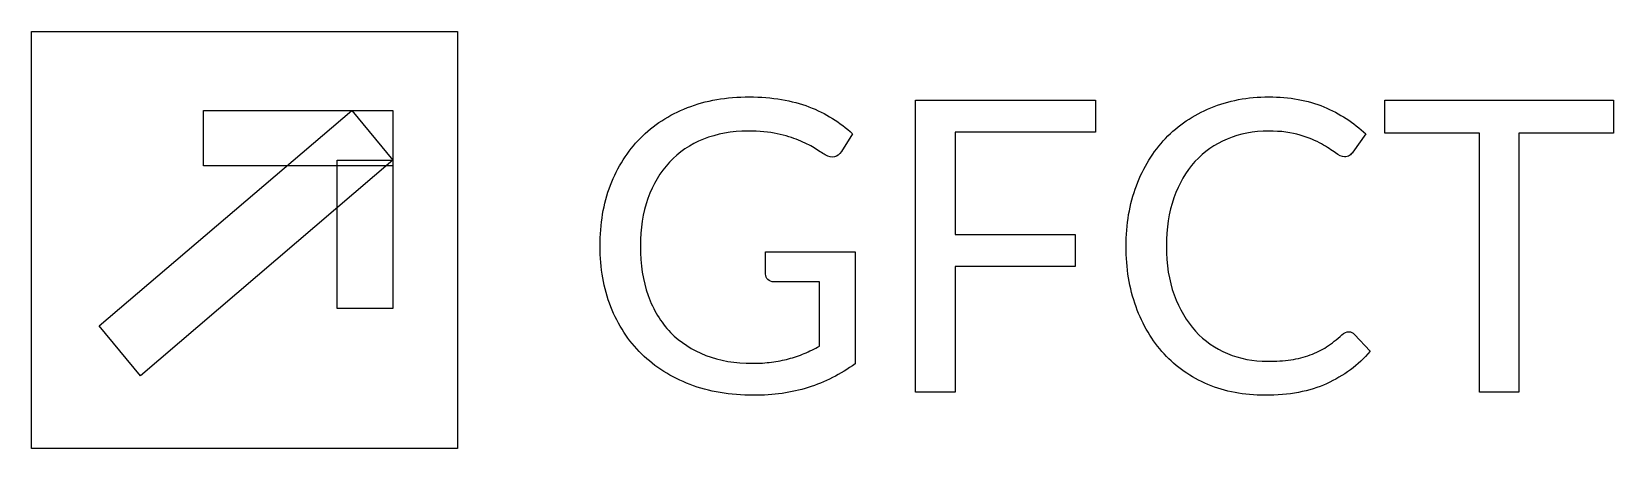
# Model space of a CAD drawing. Extents: x 168 to 945, y 284 to 488.
import ezdxf

# ---------------------------------------------------------------- set-up
doc = ezdxf.new("R2010")
doc.units = 0
doc.layers.add('Capa_1', color=7, linetype='CONTINUOUS')

msp = doc.modelspace()

# ---------------------------------------------------------------- linework, layer by layer
at = {"layer": 'Capa_1', "color": 7}
for points in [[(167.824477, 488.331507), (376.927583, 488.331507), (376.927583, 283.772394), (167.824477, 283.772394)], [(690.227946, 454.71664), (690.227946, 438.916435), (621.327081, 438.916435), (621.327081, 388.815812), (680.227821, 388.815812), (680.227821, 373.015607), (621.327081, 373.015607), (621.327081, 311.414837), (601.926838, 311.414837), (601.926838, 454.71664)], [(944.534308, 454.71664), (944.534308, 438.416432), (898.133683, 438.416432), (898.133683, 311.414837), (878.833483, 311.414837), (878.833483, 438.416432), (832.332883, 438.416432), (832.332883, 454.71664)], [(325.00377, 449.68262), (345.228213, 425.165322), (221.270459, 319.362593), (201.046016, 343.879891)], [(252.269635, 422.425164), (252.269635, 449.699618), (345.224507, 449.699618), (345.224507, 422.425164)], [(317.937864, 425.174805), (345.212318, 425.174805), (345.212318, 352.44255), (317.937864, 352.44255)], [(814.638883, 341.015207)]]:
    msp.add_lwpolyline(points, close=True, dxfattribs=at)
for points in [[(570.932698, 438.21643), (565.432633, 429.41632)], [(822.938983, 438.116425), (816.538933, 429.216317)], [(528.232161, 369.315565), (528.232161, 380.315702), (572.232718, 380.315702), (572.232718, 325.315015), (572.232718, 325.315015)], [(554.732496, 333.915122), (554.732496, 365.515517), (532.432213, 365.515517)], [(817.438933, 339.715195), (825.139033, 331.415087)]]:
    msp.add_lwpolyline(points, dxfattribs=at)
for points in [[(466.731388, 436.016402), (473.064803, 442.483147), (480.764901, 447.48321), (489.831681, 451.01659)], [(489.831681, 451.01659), (498.898461, 454.54997), (509.031921, 456.31666), (520.232061, 456.31666)], [(520.232061, 456.31666), (525.898801, 456.31666), (531.165533, 455.88332), (536.032258, 455.01664)], [(536.032258, 455.01664), (540.898988, 454.21663), (545.399046, 453.016615), (549.532431, 451.416595)], [(549.532431, 451.416595), (553.665816, 449.88324), (557.499198, 447.983215), (561.032578, 445.71652)], [(724.637751, 435.916397), (730.837806, 442.383147), (738.237908, 447.383212), (746.838058, 450.916592)], [(746.838058, 450.916592), (755.438158, 454.516637), (764.938258, 456.31666), (775.338358, 456.31666)], [(775.338358, 456.31666), (785.538508, 456.31666), (794.538633, 454.683305), (802.338733, 451.416595)], [(802.338733, 451.416595), (810.138833, 448.149885), (817.005583, 443.716495), (822.938983, 438.116425)], [(561.032578, 445.71652), (564.565953, 443.516495), (567.865993, 441.016465), (570.932698, 438.21643)], [(452.031208, 412.91611), (455.497918, 421.916225), (460.397978, 429.616322), (466.731388, 436.016402)], [(497.731783, 435.516392), (491.198368, 432.916362), (485.631631, 429.14965), (481.031571, 424.216255)], [(519.632053, 439.516442), (511.565288, 439.516442), (504.265198, 438.183092), (497.731783, 435.516392)], [(533.932236, 438.21643), (529.932186, 439.083105), (525.165458, 439.516442), (519.632053, 439.516442)], [(544.432363, 435.01639), (541.498993, 436.28307), (537.998951, 437.34975), (533.932236, 438.21643)], [(552.032458, 431.216342), (549.965768, 432.549692), (547.432403, 433.816375), (544.432363, 435.01639)], [(710.337568, 412.716107), (713.737608, 421.716222), (718.504336, 429.449652), (724.637751, 435.916397)], [(754.938133, 435.616397), (748.804733, 433.083032), (743.504658, 429.382985), (739.037908, 424.516255)], [(775.238383, 439.516442), (767.838283, 439.516442), (761.071533, 438.216427), (754.938133, 435.616397)], [(790.738558, 437.516417), (786.538508, 438.849767), (781.371783, 439.516442), (775.238383, 439.516442)], [(801.238708, 433.216367), (798.438658, 434.816387), (794.938608, 436.249737), (790.738558, 437.516417)], [(557.532531, 427.8163), (555.932511, 428.749645), (554.099153, 429.882992), (552.032458, 431.216342)], [(562.032591, 426.816287), (560.699241, 426.482947), (559.199221, 426.816285), (557.532531, 427.8163)], [(565.432633, 429.41632), (564.565953, 428.08297), (563.432606, 427.216292), (562.032591, 426.816287)], [(808.038808, 428.816312), (806.305458, 430.149662), (804.038758, 431.616347), (801.238708, 433.216367)], [(812.438833, 426.916285), (811.238833, 426.916285), (809.772158, 427.549627), (808.038808, 428.816312)], [(814.938883, 427.516292), (814.338883, 427.116287), (813.505533, 426.916285), (812.438833, 426.916285)], [(816.538933, 429.216317), (816.138883, 428.549642), (815.605533, 427.982967), (814.938883, 427.516292)], [(481.031571, 424.216255), (476.431511, 419.349525), (472.898133, 413.416117), (470.431438, 406.416032)], [(739.037908, 424.516255), (734.637858, 419.64953), (731.204483, 413.716122), (728.737783, 406.716032)], [(446.931141, 383.01574), (446.931141, 393.94921), (448.631163, 403.916), (452.031208, 412.91611)], [(705.237501, 383.01574), (705.237501, 393.815875), (706.937523, 403.715997), (710.337568, 412.716107)], [(470.431438, 406.416032), (467.964738, 399.482612), (466.731388, 391.682515), (466.731388, 383.01574)], [(728.737783, 406.716032), (726.271098, 399.715947), (725.037756, 391.81585), (725.037756, 383.01574)], [(452.231211, 353.315365), (448.697831, 362.315475), (446.931141, 372.2156), (446.931141, 383.01574)], [(466.731388, 383.01574), (466.731388, 374.015625), (467.998071, 365.948855), (470.531436, 358.81543)], [(710.137566, 353.315365), (706.870856, 362.315475), (705.237501, 372.2156), (705.237501, 383.01574)], [(725.037756, 383.01574), (725.037756, 374.08229), (726.304448, 366.115522), (728.837833, 359.115437)], [(529.332178, 366.615527), (528.598833, 367.348872), (528.232161, 368.248885), (528.232161, 369.315565)], [(532.432213, 365.515517), (531.165533, 365.515517), (530.132188, 365.882187), (529.332178, 366.615527)], [(470.531436, 358.81543), (473.131471, 351.748675), (476.798183, 345.715267), (481.531573, 340.715207)], [(728.837833, 359.115437), (731.437833, 352.115347), (734.937858, 346.18194), (739.337908, 341.315215)], [(467.331396, 330.115075), (460.797981, 336.58182), (455.764586, 344.31525), (452.231211, 353.315365)], [(723.937738, 330.115075), (718.004328, 336.58182), (713.404271, 344.31525), (710.137566, 353.315365)], [(481.531573, 340.715207), (486.331638, 335.781812), (492.131713, 332.015097), (498.931798, 329.415062)], [(739.337908, 341.315215), (743.804658, 336.515155), (749.038058, 332.848442), (755.038108, 330.315077)], [(803.738758, 333.615115), (806.272108, 335.281805), (808.772133, 337.248497), (811.238833, 339.515192)], [(811.238833, 339.515192), (812.372183, 340.515202), (813.505533, 341.015207), (814.638883, 341.015207)], [(814.638883, 341.015207), (815.705583, 341.015207), (816.638933, 340.58187), (817.438933, 339.715195)], [(491.131701, 315.114887), (481.864916, 318.714932), (473.931481, 323.714995), (467.331396, 330.115075)], [(498.931798, 329.415062), (505.731883, 326.815032), (513.365311, 325.515017), (521.832081, 325.515017)], [(531.132201, 326.115025), (534.065571, 326.51503), (536.865606, 327.04837), (539.532306, 327.715045)], [(539.532306, 327.715045), (542.199006, 328.448385), (544.765703, 329.315062), (547.232398, 330.315077)], [(547.232398, 330.315077), (549.699098, 331.381757), (552.199131, 332.581772), (554.732496, 333.915122)], [(745.438033, 315.114887), (737.037933, 318.714932), (729.871168, 323.714995), (723.937738, 330.115075)], [(755.038108, 330.315077), (761.104858, 327.781712), (767.638283, 326.51503), (774.638383, 326.51503)], [(774.638383, 326.51503), (778.905083, 326.51503), (782.738458, 326.748365), (786.138508, 327.215035)], [(786.138508, 327.215035), (789.605208, 327.748375), (792.771908, 328.548385), (795.638608, 329.615065)], [(795.638608, 329.615065), (798.572008, 330.681745), (801.272058, 332.015095), (803.738758, 333.615115)], [(825.139033, 331.415087), (819.272283, 324.615002), (812.138858, 319.314937), (803.738758, 315.514892)], [(521.832081, 325.515017), (525.165456, 325.515017), (528.265496, 325.71502), (531.132201, 326.115025)], [(572.232718, 325.315015), (565.032628, 320.11495), (557.332531, 316.2149), (549.132426, 313.614865)], [(522.332091, 309.814817), (510.798611, 309.814817), (500.398481, 311.581507), (491.131701, 315.114887)], [(549.132426, 313.614865), (540.998991, 311.0815), (532.065546, 309.814817), (522.332091, 309.814817)], [(773.438383, 309.814817), (763.171583, 309.814817), (753.838133, 311.581507), (745.438033, 315.114887)], [(803.738758, 315.514892), (795.405308, 311.714842), (785.305183, 309.814817), (773.438383, 309.814817)]]:
    msp.add_open_spline(points, degree=3, dxfattribs=at)

doc.saveas('drawing.dxf')
